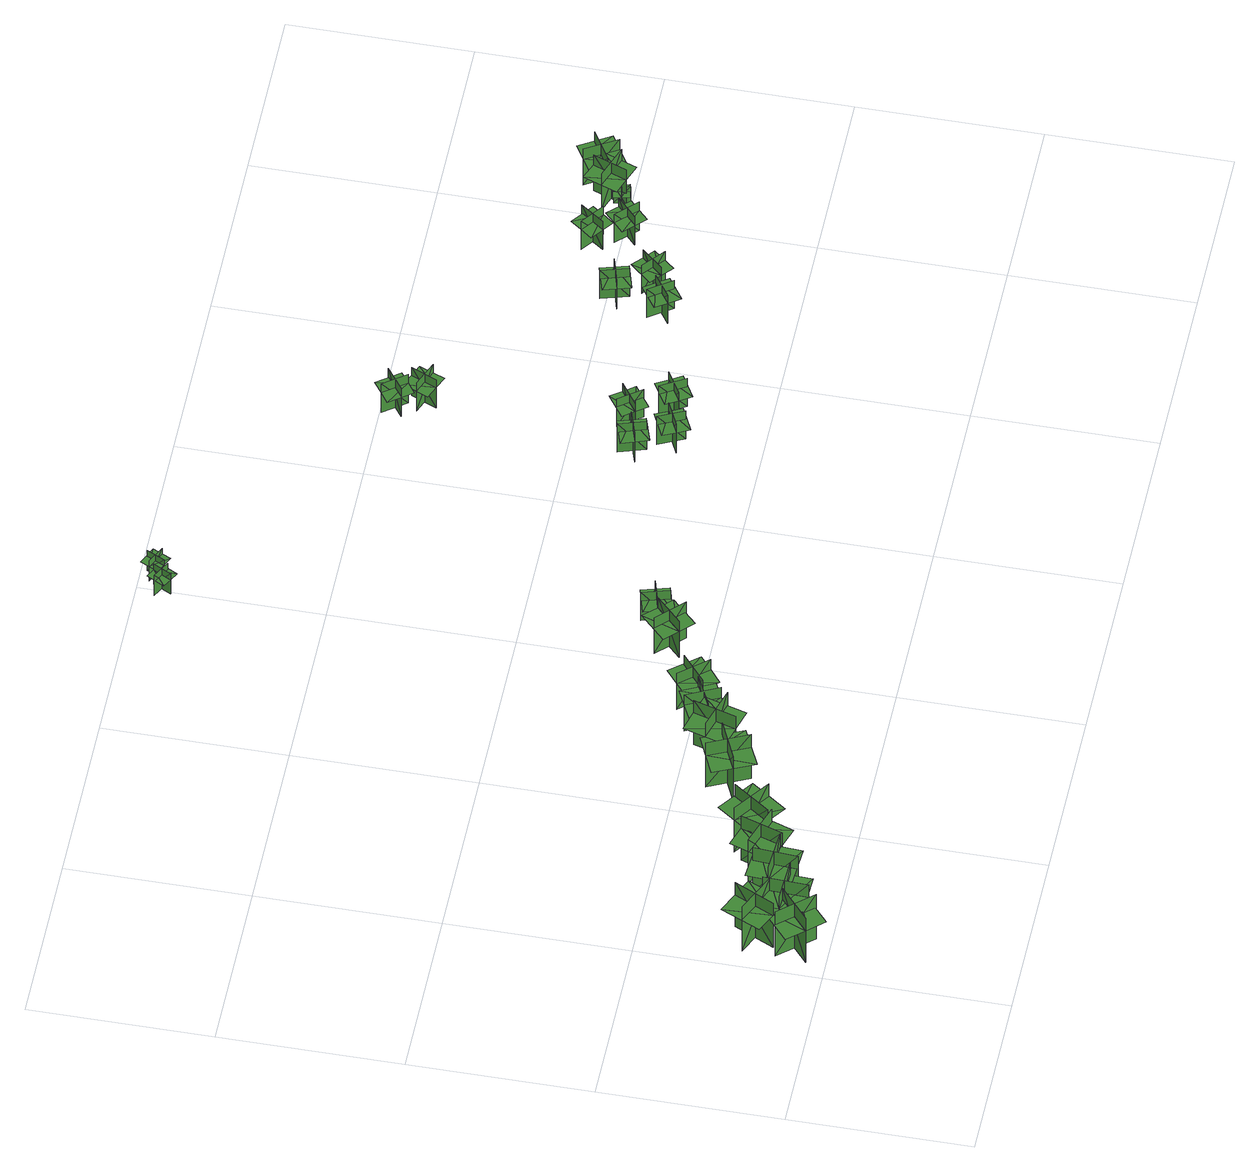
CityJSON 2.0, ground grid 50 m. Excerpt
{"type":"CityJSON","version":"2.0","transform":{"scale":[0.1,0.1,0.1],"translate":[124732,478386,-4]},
"CityObjects":{
"tree1":{"type":"SolitaryVegetationObject","geometry":[{"type":"MultiSurface","lod":"1","boundaries":[[[0,1,2]],[[0,2,3]],[[4,5,6]],[[4,6,7]],[[8,9,10]],[[8,10,11]],[[8,11,12]],[[8,12,13]]]}]},
"tree2":{"type":"SolitaryVegetationObject","geometry":[{"type":"MultiSurface","lod":"1","boundaries":[[[14,15,16]],[[14,16,17]],[[18,19,20]],[[18,20,21]],[[22,23,24]],[[22,24,25]],[[22,25,26]],[[22,26,27]]]}]},
"tree3":{"type":"SolitaryVegetationObject","geometry":[{"type":"MultiSurface","lod":"1","boundaries":[[[28,29,30]],[[28,30,31]],[[32,33,34]],[[32,34,35]],[[36,37,38]],[[36,38,39]],[[36,39,40]],[[36,40,41]]]}]},
"tree4":{"type":"SolitaryVegetationObject","geometry":[{"type":"MultiSurface","lod":"1","boundaries":[[[42,43,44]],[[42,44,45]],[[46,47,48]],[[46,48,49]],[[50,51,52]],[[50,52,53]],[[50,53,54]],[[50,54,55]]]}]},
"tree5":{"type":"SolitaryVegetationObject","geometry":[{"type":"MultiSurface","lod":"1","boundaries":[[[56,57,58]],[[56,58,59]],[[60,61,62]],[[60,62,63]],[[64,65,66]],[[64,66,67]],[[64,67,68]],[[64,68,69]]]}]},
"tree6":{"type":"SolitaryVegetationObject","geometry":[{"type":"MultiSurface","lod":"1","boundaries":[[[70,71,72]],[[70,72,73]],[[74,75,76]],[[74,76,77]],[[78,79,80]],[[78,80,81]],[[78,81,82]],[[78,82,83]]]}]},
"tree7":{"type":"SolitaryVegetationObject","geometry":[{"type":"MultiSurface","lod":"1","boundaries":[[[84,85,86]],[[84,86,87]],[[88,89,90]],[[88,90,91]],[[92,93,94]],[[92,94,95]],[[92,95,96]],[[92,96,97]]]}]},
"tree8":{"type":"SolitaryVegetationObject","geometry":[{"type":"MultiSurface","lod":"1","boundaries":[[[98,99,100]],[[98,100,101]],[[102,103,104]],[[102,104,105]],[[106,107,108]],[[106,108,109]],[[106,109,110]],[[106,110,111]]]}]},
"tree9":{"type":"SolitaryVegetationObject","geometry":[{"type":"MultiSurface","lod":"1","boundaries":[[[112,113,114]],[[112,114,115]],[[116,117,118]],[[116,118,119]],[[120,121,122]],[[120,122,123]],[[120,123,124]],[[120,124,125]]]}]},
"tree10":{"type":"SolitaryVegetationObject","geometry":[{"type":"MultiSurface","lod":"1","boundaries":[[[126,127,128]],[[126,128,129]],[[130,131,132]],[[130,132,133]],[[134,135,136]],[[134,136,137]],[[134,137,138]],[[134,138,139]]]}]},
"tree11":{"type":"SolitaryVegetationObject","geometry":[{"type":"MultiSurface","lod":"1","boundaries":[[[140,141,142]],[[140,142,143]],[[144,145,146]],[[144,146,147]],[[148,149,150]],[[148,150,151]],[[148,151,152]],[[148,152,153]]]}]},
"tree12":{"type":"SolitaryVegetationObject","geometry":[{"type":"MultiSurface","lod":"1","boundaries":[[[154,155,156]],[[154,156,157]],[[158,159,160]],[[158,160,161]],[[162,163,164]],[[162,164,165]],[[162,165,166]],[[162,166,167]]]}]},
"tree13":{"type":"SolitaryVegetationObject","geometry":[{"type":"MultiSurface","lod":"1","boundaries":[[[168,169,170]],[[168,170,171]],[[172,173,174]],[[172,174,175]],[[176,177,178]],[[176,178,179]],[[176,179,180]],[[176,180,181]]]}]},
"tree14":{"type":"SolitaryVegetationObject","geometry":[{"type":"MultiSurface","lod":"1","boundaries":[[[182,183,184]],[[182,184,185]],[[186,187,188]],[[186,188,189]],[[190,191,192]],[[190,192,193]],[[190,193,194]],[[190,194,195]]]}]},
"tree15":{"type":"SolitaryVegetationObject","geometry":[{"type":"MultiSurface","lod":"1","boundaries":[[[196,197,198]],[[196,198,199]],[[200,201,202]],[[200,202,203]],[[204,205,206]],[[204,206,207]],[[204,207,208]],[[204,208,209]]]}]},
"tree16":{"type":"SolitaryVegetationObject","geometry":[{"type":"MultiSurface","lod":"1","boundaries":[[[210,211,212]],[[210,212,213]],[[214,215,216]],[[214,216,217]],[[218,219,220]],[[218,220,221]],[[218,221,222]],[[218,222,223]]]}]},
"tree17":{"type":"SolitaryVegetationObject","geometry":[{"type":"MultiSurface","lod":"1","boundaries":[[[224,225,226]],[[224,226,227]],[[228,229,230]],[[228,230,231]],[[232,233,234]],[[232,234,235]],[[232,235,236]],[[232,236,237]]]}]},
"tree18":{"type":"SolitaryVegetationObject","geometry":[{"type":"MultiSurface","lod":"1","boundaries":[[[238,239,240]],[[238,240,241]],[[242,243,244]],[[242,244,245]],[[246,247,248]],[[246,248,249]],[[246,249,250]],[[246,250,251]]]}]},
"tree19":{"type":"SolitaryVegetationObject","geometry":[{"type":"MultiSurface","lod":"1","boundaries":[[[252,253,254]],[[252,254,255]],[[256,257,258]],[[256,258,259]],[[260,261,262]],[[260,262,263]],[[260,263,264]],[[260,264,265]]]}]},
"tree20":{"type":"SolitaryVegetationObject","geometry":[{"type":"MultiSurface","lod":"1","boundaries":[[[266,267,268]],[[266,268,269]],[[270,271,272]],[[270,272,273]],[[274,275,276]],[[274,276,277]],[[274,277,278]],[[274,278,279]]]}]},
"tree21":{"type":"SolitaryVegetationObject","geometry":[{"type":"MultiSurface","lod":"1","boundaries":[[[280,281,282]],[[280,282,283]],[[284,285,286]],[[284,286,287]],[[288,289,290]],[[288,290,291]],[[288,291,292]],[[288,292,293]]]}]},
"tree22":{"type":"SolitaryVegetationObject","geometry":[{"type":"MultiSurface","lod":"1","boundaries":[[[294,295,296]],[[294,296,297]],[[298,299,300]],[[298,300,301]],[[302,303,304]],[[302,304,305]],[[302,305,306]],[[302,306,307]]]}]},
"tree23":{"type":"SolitaryVegetationObject","geometry":[{"type":"MultiSurface","lod":"1","boundaries":[[[308,309,310]],[[308,310,311]],[[312,313,314]],[[312,314,315]],[[316,317,318]],[[316,318,319]],[[316,319,320]],[[316,320,321]]]}]},
"tree24":{"type":"SolitaryVegetationObject","geometry":[{"type":"MultiSurface","lod":"1","boundaries":[[[322,323,324]],[[322,324,325]],[[326,327,328]],[[326,328,329]],[[330,331,332]],[[330,332,333]],[[330,333,334]],[[330,334,335]]]}]},
"tree25":{"type":"SolitaryVegetationObject","geometry":[{"type":"MultiSurface","lod":"1","boundaries":[[[336,337,338]],[[336,338,339]],[[340,341,342]],[[340,342,343]],[[344,345,346]],[[344,346,347]],[[344,347,348]],[[344,348,349]]]}]},
"tree26":{"type":"SolitaryVegetationObject","geometry":[{"type":"MultiSurface","lod":"1","boundaries":[[[350,351,352]],[[350,352,353]],[[354,355,356]],[[354,356,357]],[[358,359,360]],[[358,360,361]],[[358,361,362]],[[358,362,363]]]}]},
"tree27":{"type":"SolitaryVegetationObject","geometry":[{"type":"MultiSurface","lod":"1","boundaries":[[[364,365,366]],[[364,366,367]],[[368,369,370]],[[368,370,371]],[[372,373,374]],[[372,374,375]],[[372,375,376]],[[372,376,377]]]}]},
"tree28":{"type":"SolitaryVegetationObject","geometry":[{"type":"MultiSurface","lod":"1","boundaries":[[[378,379,380]],[[378,380,381]],[[382,383,384]],[[382,384,385]],[[386,387,388]],[[386,388,389]],[[386,389,390]],[[386,390,391]]]}]}
},
"vertices":[
[56,134,0],[135,42,0],[135,42,170],[56,134,170],[49,53,0],[141,133,0],[141,133,170],[49,53,170],[49,53,122],[89,7,122],[181,87,122],[141,133,122],[101,179,122],[9,99,122],
[57,221,1],[167,170,1],[167,170,170],[57,221,170],[84,145,1],[136,255,1],[136,255,170],[84,145,170],[84,145,123],[139,119,123],[191,230,123],[136,255,123],[80,281,123],[29,171,123],
[165,188,6],[160,66,6],[160,66,175],[165,188,175],[105,134,6],[227,128,6],[227,128,175],[105,134,175],[105,134,128],[103,73,128],[224,67,128],[227,128,128],[230,189,128],[108,194,128],
[256,233,10],[248,111,10],[248,111,180],[256,233,180],[195,180,10],[316,172,10],[316,172,180],[195,180,180],[195,180,132],[191,119,132],[312,111,132],[316,172,132],[321,232,132],[199,241,132],
[393,210,12],[277,249,12],[277,249,182],[393,210,182],[357,283,12],[318,167,12],[318,167,182],[357,283,182],[357,283,134],[300,302,134],[260,187,134],[318,167,134],[375,148,134],[415,263,134],
[460,318,15],[389,219,15],[389,219,184],[460,318,184],[379,305,15],[478,234,15],[478,234,184],[379,305,184],[379,305,137],[344,255,137],[443,184,137],[478,234,137],[514,283,137],[415,354,137],
[658,392,21],[547,341,21],[547,341,190],[658,392,190],[582,420,21],[633,310,21],[633,310,190],[582,420,190],[582,420,142],[527,395,142],[577,284,142],[633,310,142],[688,335,142],[638,446,142],
[647,433,23],[764,398,23],[764,398,192],[647,433,192],[685,361,23],[720,478,23],[720,478,192],[685,361,192],[685,361,145],[744,344,145],[778,461,145],[720,478,145],[661,495,145],[627,378,145],
[746,445,19],[836,489,19],[836,489,157],[746,445,157],[809,423,19],[765,513,19],[765,513,157],[809,423,157],[809,423,119],[854,445,119],[810,535,119],[765,513,119],[720,490,119],[764,401,119],
[907,540,12],[830,477,12],[830,477,150],[907,540,150],[841,547,12],[905,470,12],[905,470,150],[841,547,150],[841,547,112],[803,515,112],[866,439,112],[905,470,112],[943,502,112],[880,579,112],
[1025,642,7],[1095,572,7],[1095,572,145],[1025,642,145],[1024,576,7],[1095,646,7],[1095,646,145],[1024,576,145],[1024,576,107],[1059,541,107],[1130,611,107],[1095,646,107],[1060,682,107],[989,611,107],
[1151,624,9],[1130,698,9],[1130,698,117],[1151,624,117],[1176,669,9],[1102,648,9],[1102,648,117],[1176,669,117],[1176,669,86],[1166,706,86],[1091,685,86],[1102,648,86],[1112,610,86],[1187,632,86],
[1024,1922,8],[975,1948,8],[975,1948,85],[1024,1922,85],[1014,1957,8],[988,1908,8],[988,1908,85],[1014,1957,85],[1014,1957,63],[989,1970,63],[963,1921,63],[988,1908,63],[1012,1895,63],[1038,1944,63],
[1057,1983,8],[1033,1933,8],[1033,1933,85],[1057,1983,85],[1022,1971,8],[1072,1947,8],[1072,1947,85],[1022,1971,85],[1022,1971,64],[1010,1946,64],[1060,1922,64],[1072,1947,64],[1084,1972,64],[1034,1996,64],
[1718,797,10],[1694,870,10],[1694,870,118],[1718,797,118],[1742,843,10],[1668,819,10],[1668,819,118],[1742,843,118],[1742,843,88],[1730,879,88],[1656,855,88],[1668,819,88],[1680,782,88],[1754,806,88],
[1772,705,11],[1739,775,11],[1739,775,119],[1772,705,119],[1790,753,11],[1720,720,11],[1720,720,119],[1790,753,119],[1790,753,88],[1773,788,88],[1703,755,88],[1720,720,88],[1736,685,88],[1806,718,88],
[1780,889,11],[1826,827,11],[1826,827,118],[1780,889,118],[1772,838,11],[1835,884,11],[1835,884,118],[1772,838,118],[1772,838,88],[1795,807,88],[1858,853,88],[1835,884,88],[1812,915,88],[1749,869,88],
[1885,724,9],[1845,791,9],[1845,791,117],[1885,724,117],[1898,774,9],[1831,735,9],[1831,735,117],[1898,774,117],[1898,774,87],[1878,808,87],[1812,768,87],[1831,735,87],[1851,702,87],[1918,741,87],
[1709,1442,9],[1771,1488,9],[1771,1488,117],[1709,1442,117],[1760,1434,9],[1714,1496,9],[1714,1496,117],[1760,1434,117],[1760,1434,86],[1791,1457,86],[1745,1519,86],[1714,1496,86],[1682,1473,86],[1728,1411,86],
[1737,1407,9],[1809,1377,9],[1809,1377,116],[1737,1407,116],[1757,1359,9],[1787,1430,9],[1787,1430,116],[1757,1359,116],[1757,1359,86],[1792,1344,86],[1822,1415,86],[1787,1430,86],[1751,1445,86],[1721,1374,86],
[2213,822,11],[2169,885,11],[2169,885,118],[2213,822,118],[2222,872,11],[2159,828,11],[2159,828,118],[2222,872,118],[2222,872,88],[2200,904,88],[2137,860,88],[2159,828,88],[2181,796,88],[2244,840,88],
[2234,943,9],[2212,1018,9],[2212,1018,116],[2234,943,116],[2259,989,9],[2184,967,9],[2184,967,116],[2259,989,116],[2259,989,86],[2248,1026,86],[2174,1004,86],[2184,967,86],[2195,930,86],[2270,951,86],
[2249,914,10],[2308,864,10],[2308,864,118],[2249,914,118],[2252,863,10],[2303,921,10],[2303,921,118],[2252,863,118],[2252,863,87],[2282,837,87],[2332,896,87],[2303,921,87],[2274,947,87],[2223,888,87],
[2379,1043,12],[2425,1106,12],[2425,1106,119],[2379,1043,119],[2430,1051,12],[2368,1097,12],[2368,1097,119],[2430,1051,119],[2430,1051,89],[2453,1082,89],[2391,1128,89],[2368,1097,89],[2344,1066,89],[2406,1020,89],
[2413,965,9],[2469,1018,9],[2469,1018,117],[2413,965,117],[2465,963,9],[2411,1019,9],[2411,1019,117],[2465,963,117],[2465,963,86],[2493,990,86],[2439,1046,86],[2411,1019,86],[2383,992,86],[2437,936,86],
[2544,1046,11],[2553,1003,11],[2553,1003,72],[2544,1046,72],[2528,1022,11],[2571,1031,11],[2571,1031,72],[2528,1022,72],[2528,1022,55],[2532,1000,55],[2576,1009,55],[2571,1031,55],[2567,1052,55],[2523,1044,55],
[2516,1072,9],[2610,1037,9],[2610,1037,147],[2516,1072,147],[2543,1012,9],[2578,1105,9],[2578,1105,147],[2543,1012,147],[2543,1012,108],[2590,994,108],[2625,1088,108],[2578,1105,108],[2532,1123,108],[2497,1029,108],
[2657,1118,9],[2572,1067,9],[2572,1067,147],[2657,1118,147],[2593,1135,9],[2644,1050,9],[2644,1050,147],[2593,1135,147],[2593,1135,108],[2550,1109,108],[2601,1024,108],[2644,1050,108],[2687,1075,108],[2635,1161,108]
]}
